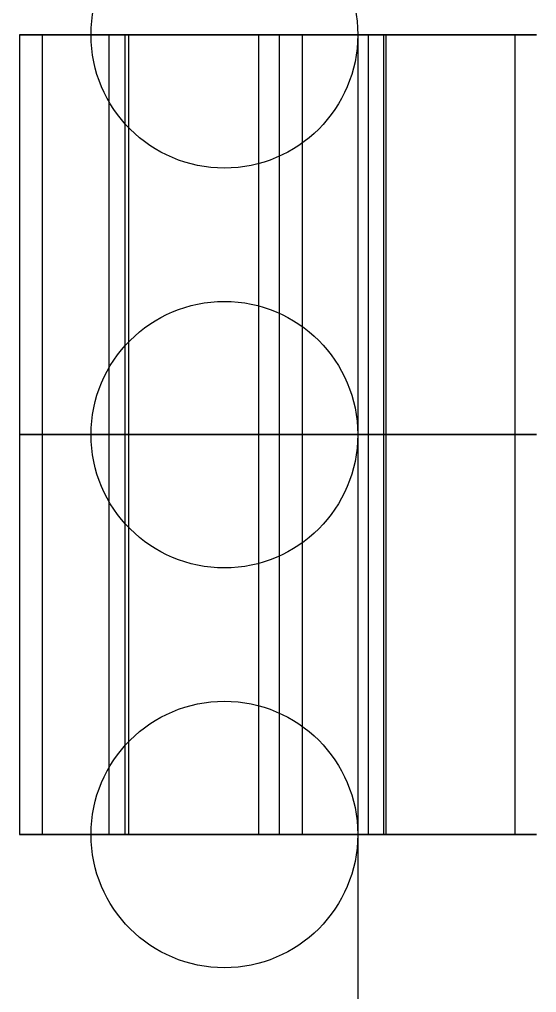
# Model space of a CAD drawing. Extents: x -60 to 60, y -153 to -30.
# Drawn here: x 10.46 to 14.34, y -91.19 to -83.88 of the extents above; entities that cross this region are included whole.
import ezdxf

# ---------------------------------------------------------------- set-up
doc = ezdxf.new("R2010")
doc.units = 0
doc.layers.add('Cut051006', color=7, linetype='CONTINUOUS')

msp = doc.modelspace()

# ---------------------------------------------------------------- linework, layer by layer
at = {"layer": 'Cut051006'}
for p, q in [((10.4637, -84, 113.265), (10.4637, -87, 113.265)), ((10.4637, -84, 113.265), (10.4637, -87, 113.265)), ((10.4637, -84, 1.38483), (10.4637, -87, 1.38483)), ((10.4637, -84, 1.38483), (10.4637, -87, 1.38483)), ((10.6346, -84, 113.367), (10.6346, -87, 113.367)), ((10.6346, -84, 113.367), (10.6346, -87, 113.367)), ((10.6346, -84, 1.28316), (10.6346, -87, 1.28316)), ((10.6346, -84, 1.28316), (10.6346, -87, 1.28316)), ((11.1334, -84, 113.27), (11.1334, -87, 113.27)), ((11.1334, -84, 113.27), (11.1334, -87, 113.27)), ((11.1334, -84, 1.38011), (11.1334, -87, 1.38011)), ((11.1334, -84, 1.38011), (11.1334, -87, 1.38011)), ((11.2537, -84, 113.111), (11.2537, -87, 113.111)), ((11.2537, -84, 113.111), (11.2537, -87, 113.111)), ((11.2537, -84, 1.53838), (11.2537, -87, 1.53838)), ((11.2537, -84, 1.53838), (11.2537, -87, 1.53838)), ((11.2806, -84, 112.795), (11.2806, -87, 112.795)), ((11.2806, -84, 112.795), (11.2806, -87, 112.795)), ((11.2806, -84, 1.85447), (11.2806, -87, 1.85447)), ((11.2806, -84, 1.85447), (11.2806, -87, 1.85447)), ((12.2565, -84, 112.588), (12.2565, -87, 112.588)), ((12.2565, -84, 112.588), (12.2565, -87, 112.588)), ((12.2565, -84, 2.06191), (12.2565, -87, 2.06191)), ((12.2565, -84, 2.06191), (12.2565, -87, 2.06191)), ((12.4097, -84, 112.866), (12.4097, -87, 112.866)), ((12.4097, -84, 112.866), (12.4097, -87, 112.866)), ((12.4097, -84, 1.78409), (12.4097, -87, 1.78409)), ((12.4097, -84, 1.78409), (12.4097, -87, 1.78409)), ((12.5839, -84, 112.961), (12.5839, -87, 112.961)), ((12.5839, -84, 112.961), (12.5839, -87, 112.961)), ((12.5839, -84, 1.68844), (12.5839, -87, 1.68844)), ((12.5839, -84, 1.68844), (12.5839, -87, 1.68844)), ((13, -84, 57.3248), (13, -87, 57.3248)), ((13, -84, 57.3248), (13, -87, 57.3248)), ((13.079, -84, 112.847), (13.079, -87, 112.847)), ((13.079, -84, 112.847), (13.079, -87, 112.847)), ((13.079, -84, 1.80274), (13.079, -87, 1.80274)), ((13.079, -84, 1.80274), (13.079, -87, 1.80274)), ((13.1937, -84, 112.685), (13.1937, -87, 112.685)), ((13.1937, -84, 112.685), (13.1937, -87, 112.685)), ((13.1937, -84, 1.96511), (13.1937, -87, 1.96511)), ((13.1937, -84, 1.96511), (13.1937, -87, 1.96511)), ((13.2096, -84, 112.368), (13.2096, -87, 112.368)), ((13.2096, -84, 112.368), (13.2096, -87, 112.368)), ((13.2096, -84, 2.28194), (13.2096, -87, 2.28194)), ((13.2096, -84, 2.28194), (13.2096, -87, 2.28194)), ((14.1777, -84, 112.126), (14.1777, -87, 112.126)), ((14.1777, -84, 112.126), (14.1777, -87, 112.126)), ((14.1777, -84, 2.52332), (14.1777, -87, 2.52332)), ((14.1777, -84, 2.52332), (14.1777, -87, 2.52332)), ((10.4637, -87, 113.265), (10.4637, -90, 113.265)), ((10.4637, -87, 113.265), (10.4637, -90, 113.265)), ((10.4637, -87, 1.38483), (10.4637, -90, 1.38483)), ((10.4637, -87, 1.38483), (10.4637, -90, 1.38483)), ((10.6346, -87, 113.367), (10.6346, -90, 113.367)), ((10.6346, -87, 113.367), (10.6346, -90, 113.367)), ((10.6346, -87, 1.28316), (10.6346, -90, 1.28316)), ((10.6346, -87, 1.28316), (10.6346, -90, 1.28316)), ((11.1334, -87, 113.27), (11.1334, -90, 113.27)), ((11.1334, -87, 113.27), (11.1334, -90, 113.27)), ((11.1334, -87, 1.38011), (11.1334, -90, 1.38011)), ((11.1334, -87, 1.38011), (11.1334, -90, 1.38011)), ((11.2537, -87, 113.111), (11.2537, -90, 113.111)), ((11.2537, -87, 113.111), (11.2537, -90, 113.111)), ((11.2537, -87, 1.53838), (11.2537, -90, 1.53838)), ((11.2537, -87, 1.53838), (11.2537, -90, 1.53838)), ((11.2806, -87, 112.795), (11.2806, -90, 112.795)), ((11.2806, -87, 112.795), (11.2806, -90, 112.795)), ((11.2806, -87, 1.85447), (11.2806, -90, 1.85447)), ((11.2806, -87, 1.85447), (11.2806, -90, 1.85447)), ((12.2565, -87, 112.588), (12.2565, -90, 112.588)), ((12.2565, -87, 112.588), (12.2565, -90, 112.588)), ((12.2565, -87, 2.06191), (12.2565, -90, 2.06191)), ((12.2565, -87, 2.06191), (12.2565, -90, 2.06191)), ((12.4097, -87, 112.866), (12.4097, -90, 112.866)), ((12.4097, -87, 112.866), (12.4097, -90, 112.866)), ((12.4097, -87, 1.78409), (12.4097, -90, 1.78409)), ((12.4097, -87, 1.78409), (12.4097, -90, 1.78409)), ((12.5839, -87, 112.961), (12.5839, -90, 112.961)), ((12.5839, -87, 112.961), (12.5839, -90, 112.961)), ((12.5839, -87, 1.68844), (12.5839, -90, 1.68844)), ((12.5839, -87, 1.68844), (12.5839, -90, 1.68844)), ((13, -87, 57.3248), (13, -90, 57.3248)), ((13, -87, 57.3248), (13, -90, 57.3248)), ((13.079, -87, 112.847), (13.079, -90, 112.847)), ((13.079, -87, 112.847), (13.079, -90, 112.847)), ((13.079, -87, 1.80274), (13.079, -90, 1.80274)), ((13.079, -87, 1.80274), (13.079, -90, 1.80274)), ((13.1937, -87, 112.685), (13.1937, -90, 112.685)), ((13.1937, -87, 112.685), (13.1937, -90, 112.685)), ((13.1937, -87, 1.96511), (13.1937, -90, 1.96511)), ((13.1937, -87, 1.96511), (13.1937, -90, 1.96511)), ((13.2096, -87, 112.368), (13.2096, -90, 112.368)), ((13.2096, -87, 112.368), (13.2096, -90, 112.368)), ((13.2096, -87, 2.28194), (13.2096, -90, 2.28194)), ((13.2096, -87, 2.28194), (13.2096, -90, 2.28194)), ((14.1777, -87, 112.126), (14.1777, -90, 112.126)), ((14.1777, -87, 112.126), (14.1777, -90, 112.126)), ((14.1777, -87, 2.52332), (14.1777, -90, 2.52332)), ((14.1777, -87, 2.52332), (14.1777, -90, 2.52332)), ((13, -90, 57.3248), (13, -93, 57.3248)), ((13, -90, 57.3248), (13, -93, 57.3248))]:
    msp.add_line(p, q, dxfattribs=at)
for centre, radius in [((0, -90), 60), ((0, -90), 60), ((0, -93), 60), ((0, -93), 60), ((12, -84), 1), ((12, -84), 1), ((12, -87), 1), ((12, -87), 1), ((12, -87), 1), ((12, -87), 1), ((12, -90), 1), ((12, -90), 1), ((12, -90), 1), ((12, -90), 1)]:
    msp.add_circle(centre, radius, dxfattribs=at)
for points, degree, knots in [([(10.6346, -84, 113.367), (10.5825, -84, 113.377), (10.5299, -84, 113.348), (10.4794, -84, 113.316), (10.4637, -84, 113.265)], 2, [0, 0, 0, 0.724386, 0.724386, 1.44877, 1.44877, 1.44877]), ([(10.4637, -84, 1.38483), (10.4794, -84, 1.33403), (10.5299, -84, 1.30163), (10.5825, -84, 1.2727), (10.6346, -84, 1.28316)], 2, [0, 0, 0, 0.724386, 0.724386, 1.44877, 1.44877, 1.44877]), ([(10.6346, -84, 113.367), (10.5825, -84, 113.377), (10.5299, -84, 113.348), (10.4794, -84, 113.316), (10.4637, -84, 113.265)], 2, [0, 0, 0, 0.724386, 0.724386, 1.44877, 1.44877, 1.44877]), ([(10.4637, -84, 1.38483), (10.4794, -84, 1.33403), (10.5299, -84, 1.30163), (10.5825, -84, 1.2727), (10.6346, -84, 1.28316)], 2, [0, 0, 0, 0.724386, 0.724386, 1.44877, 1.44877, 1.44877]), ([(11.2537, -84, 113.111), (11.2582, -84, 113.164), (11.2235, -84, 113.213), (11.1856, -84, 113.26), (11.1334, -84, 113.27)], 2, [0, 0, 0, 0.724386, 0.724386, 1.44877, 1.44877, 1.44877]), ([(11.1334, -84, 1.38011), (11.1856, -84, 1.38994), (11.2235, -84, 1.43645), (11.2582, -84, 1.4854), (11.2537, -84, 1.53838)], 2, [0, 0, 0, 0.724386, 0.724386, 1.44877, 1.44877, 1.44877]), ([(11.2537, -84, 113.111), (11.2582, -84, 113.164), (11.2235, -84, 113.213), (11.1856, -84, 113.26), (11.1334, -84, 113.27)], 2, [0, 0, 0, 0.724386, 0.724386, 1.44877, 1.44877, 1.44877]), ([(11.1334, -84, 1.38011), (11.1856, -84, 1.38994), (11.2235, -84, 1.43645), (11.2582, -84, 1.4854), (11.2537, -84, 1.53838)], 2, [0, 0, 0, 0.724386, 0.724386, 1.44877, 1.44877, 1.44877]), ([(12.2565, -84, 112.588), (12.2057, -84, 112.522), (12.131, -84, 112.458), (12.0334, -84, 112.417), (11.9366, -84, 112.376), (11.8171, -84, 112.362), (11.7037, -84, 112.387), (11.5901, -84, 112.41), (11.4868, -84, 112.472), (11.4151, -84, 112.549), (11.3426, -84, 112.626), (11.3004, -84, 112.715), (11.2806, -84, 112.795)], 3, [0, 0, 0, 0, 0.558599, 0.558599, 0.558599, 1.1172, 1.1172, 1.1172, 1.6758, 1.6758, 1.6758, 2.2344, 2.2344, 2.2344, 2.2344]), ([(11.2806, -84, 1.85447), (11.3004, -84, 1.93481), (11.3426, -84, 2.0239), (11.4151, -84, 2.10087), (11.4868, -84, 2.17786), (11.5901, -84, 2.23959), (11.7037, -84, 2.26317), (11.8171, -84, 2.28784), (11.9366, -84, 2.27347), (12.0334, -84, 2.23228), (12.131, -84, 2.19148), (12.2057, -84, 2.12724), (12.2565, -84, 2.06191)], 3, [0, 0, 0, 0, 0.558599, 0.558599, 0.558599, 1.1172, 1.1172, 1.1172, 1.6758, 1.6758, 1.6758, 2.2344, 2.2344, 2.2344, 2.2344]), ([(12.2565, -84, 112.588), (12.2057, -84, 112.522), (12.131, -84, 112.458), (12.0334, -84, 112.417), (11.9366, -84, 112.376), (11.8171, -84, 112.362), (11.7037, -84, 112.387), (11.5901, -84, 112.41), (11.4868, -84, 112.472), (11.4151, -84, 112.549), (11.3426, -84, 112.626), (11.3004, -84, 112.715), (11.2806, -84, 112.795)], 3, [0, 0, 0, 0, 0.558599, 0.558599, 0.558599, 1.1172, 1.1172, 1.1172, 1.6758, 1.6758, 1.6758, 2.2344, 2.2344, 2.2344, 2.2344]), ([(11.2806, -84, 1.85447), (11.3004, -84, 1.93481), (11.3426, -84, 2.0239), (11.4151, -84, 2.10087), (11.4868, -84, 2.17786), (11.5901, -84, 2.23959), (11.7037, -84, 2.26317), (11.8171, -84, 2.28784), (11.9366, -84, 2.27347), (12.0334, -84, 2.23228), (12.131, -84, 2.19148), (12.2057, -84, 2.12724), (12.2565, -84, 2.06191)], 3, [0, 0, 0, 0, 0.558599, 0.558599, 0.558599, 1.1172, 1.1172, 1.1172, 1.6758, 1.6758, 1.6758, 2.2344, 2.2344, 2.2344, 2.2344]), ([(12.5839, -84, 112.961), (12.5322, -84, 112.974), (12.4787, -84, 112.946), (12.4271, -84, 112.916), (12.4097, -84, 112.866)], 2, [0, 0, 0, 0.724386, 0.724386, 1.44877, 1.44877, 1.44877]), ([(12.4097, -84, 1.78409), (12.4271, -84, 1.73386), (12.4787, -84, 1.70325), (12.5322, -84, 1.67617), (12.5839, -84, 1.68844)], 2, [0, 0, 0, 0.724386, 0.724386, 1.44877, 1.44877, 1.44877]), ([(12.5839, -84, 112.961), (12.5322, -84, 112.974), (12.4787, -84, 112.946), (12.4271, -84, 112.916), (12.4097, -84, 112.866)], 2, [0, 0, 0, 0.724386, 0.724386, 1.44877, 1.44877, 1.44877]), ([(12.4097, -84, 1.78409), (12.4271, -84, 1.73386), (12.4787, -84, 1.70325), (12.5322, -84, 1.67617), (12.5839, -84, 1.68844)], 2, [0, 0, 0, 0.724386, 0.724386, 1.44877, 1.44877, 1.44877]), ([(13.1937, -84, 112.685), (13.2001, -84, 112.737), (13.1671, -84, 112.787), (13.1309, -84, 112.835), (13.079, -84, 112.847)], 2, [0, 0, 0, 0.724386, 0.724386, 1.44877, 1.44877, 1.44877]), ([(13.079, -84, 1.80274), (13.1309, -84, 1.81439), (13.1671, -84, 1.86219), (13.2001, -84, 1.91233), (13.1937, -84, 1.96511)], 2, [0, 0, 0, 0.724386, 0.724386, 1.44877, 1.44877, 1.44877]), ([(13.1937, -84, 112.685), (13.2001, -84, 112.737), (13.1671, -84, 112.787), (13.1309, -84, 112.835), (13.079, -84, 112.847)], 2, [0, 0, 0, 0.724386, 0.724386, 1.44877, 1.44877, 1.44877]), ([(13.079, -84, 1.80274), (13.1309, -84, 1.81439), (13.1671, -84, 1.86219), (13.2001, -84, 1.91233), (13.1937, -84, 1.96511)], 2, [0, 0, 0, 0.724386, 0.724386, 1.44877, 1.44877, 1.44877]), ([(14.1777, -84, 112.126), (14.1247, -84, 112.063), (14.0477, -84, 112.001), (13.9487, -84, 111.964), (13.8506, -84, 111.926), (13.7307, -84, 111.916), (13.6182, -84, 111.945), (13.5055, -84, 111.972), (13.4044, -84, 112.037), (13.3355, -84, 112.117), (13.2656, -84, 112.196), (13.2266, -84, 112.287), (13.2096, -84, 112.368)], 3, [0, 0, 0, 0, 0.558599, 0.558599, 0.558599, 1.1172, 1.1172, 1.1172, 1.6758, 1.6758, 1.6758, 2.2344, 2.2344, 2.2344, 2.2344]), ([(13.2096, -84, 2.28194), (13.2266, -84, 2.36293), (13.2656, -84, 2.45343), (13.3355, -84, 2.5329), (13.4044, -84, 2.61233), (13.5055, -84, 2.67763), (13.6182, -84, 2.70517), (13.7307, -84, 2.73378), (13.8506, -84, 2.72359), (13.9487, -84, 2.6858), (14.0477, -84, 2.64843), (14.1247, -84, 2.58684), (14.1777, -84, 2.52332)], 3, [0, 0, 0, 0, 0.558599, 0.558599, 0.558599, 1.1172, 1.1172, 1.1172, 1.6758, 1.6758, 1.6758, 2.2344, 2.2344, 2.2344, 2.2344]), ([(14.1777, -84, 112.126), (14.1247, -84, 112.063), (14.0477, -84, 112.001), (13.9487, -84, 111.964), (13.8506, -84, 111.926), (13.7307, -84, 111.916), (13.6182, -84, 111.945), (13.5055, -84, 111.972), (13.4044, -84, 112.037), (13.3355, -84, 112.117), (13.2656, -84, 112.196), (13.2266, -84, 112.287), (13.2096, -84, 112.368)], 3, [0, 0, 0, 0, 0.558599, 0.558599, 0.558599, 1.1172, 1.1172, 1.1172, 1.6758, 1.6758, 1.6758, 2.2344, 2.2344, 2.2344, 2.2344]), ([(13.2096, -84, 2.28194), (13.2266, -84, 2.36293), (13.2656, -84, 2.45343), (13.3355, -84, 2.5329), (13.4044, -84, 2.61233), (13.5055, -84, 2.67763), (13.6182, -84, 2.70517), (13.7307, -84, 2.73378), (13.8506, -84, 2.72359), (13.9487, -84, 2.6858), (14.0477, -84, 2.64843), (14.1247, -84, 2.58684), (14.1777, -84, 2.52332)], 3, [0, 0, 0, 0, 0.558599, 0.558599, 0.558599, 1.1172, 1.1172, 1.1172, 1.6758, 1.6758, 1.6758, 2.2344, 2.2344, 2.2344, 2.2344]), ([(10.6346, -87, 113.367), (10.5825, -87, 113.377), (10.5299, -87, 113.348), (10.4794, -87, 113.316), (10.4637, -87, 113.265)], 2, [0, 0, 0, 0.724386, 0.724386, 1.44877, 1.44877, 1.44877]), ([(10.4637, -87, 1.38483), (10.4794, -87, 1.33403), (10.5299, -87, 1.30163), (10.5825, -87, 1.2727), (10.6346, -87, 1.28316)], 2, [0, 0, 0, 0.724386, 0.724386, 1.44877, 1.44877, 1.44877]), ([(10.6346, -87, 113.367), (10.5825, -87, 113.377), (10.5299, -87, 113.348), (10.4794, -87, 113.316), (10.4637, -87, 113.265)], 2, [0, 0, 0, 0.724386, 0.724386, 1.44877, 1.44877, 1.44877]), ([(10.4637, -87, 1.38483), (10.4794, -87, 1.33403), (10.5299, -87, 1.30163), (10.5825, -87, 1.2727), (10.6346, -87, 1.28316)], 2, [0, 0, 0, 0.724386, 0.724386, 1.44877, 1.44877, 1.44877]), ([(10.6346, -87, 113.367), (10.5825, -87, 113.377), (10.5299, -87, 113.348), (10.4794, -87, 113.316), (10.4637, -87, 113.265)], 2, [0, 0, 0, 0.724386, 0.724386, 1.44877, 1.44877, 1.44877]), ([(10.4637, -87, 1.38483), (10.4794, -87, 1.33403), (10.5299, -87, 1.30163), (10.5825, -87, 1.2727), (10.6346, -87, 1.28316)], 2, [0, 0, 0, 0.724386, 0.724386, 1.44877, 1.44877, 1.44877]), ([(10.6346, -87, 113.367), (10.5825, -87, 113.377), (10.5299, -87, 113.348), (10.4794, -87, 113.316), (10.4637, -87, 113.265)], 2, [0, 0, 0, 0.724386, 0.724386, 1.44877, 1.44877, 1.44877]), ([(10.4637, -87, 1.38483), (10.4794, -87, 1.33403), (10.5299, -87, 1.30163), (10.5825, -87, 1.2727), (10.6346, -87, 1.28316)], 2, [0, 0, 0, 0.724386, 0.724386, 1.44877, 1.44877, 1.44877]), ([(11.2537, -87, 113.111), (11.2582, -87, 113.164), (11.2235, -87, 113.213), (11.1856, -87, 113.26), (11.1334, -87, 113.27)], 2, [0, 0, 0, 0.724386, 0.724386, 1.44877, 1.44877, 1.44877]), ([(11.1334, -87, 1.38011), (11.1856, -87, 1.38994), (11.2235, -87, 1.43645), (11.2582, -87, 1.4854), (11.2537, -87, 1.53838)], 2, [0, 0, 0, 0.724386, 0.724386, 1.44877, 1.44877, 1.44877]), ([(11.2537, -87, 113.111), (11.2582, -87, 113.164), (11.2235, -87, 113.213), (11.1856, -87, 113.26), (11.1334, -87, 113.27)], 2, [0, 0, 0, 0.724386, 0.724386, 1.44877, 1.44877, 1.44877]), ([(11.1334, -87, 1.38011), (11.1856, -87, 1.38994), (11.2235, -87, 1.43645), (11.2582, -87, 1.4854), (11.2537, -87, 1.53838)], 2, [0, 0, 0, 0.724386, 0.724386, 1.44877, 1.44877, 1.44877]), ([(11.2537, -87, 113.111), (11.2582, -87, 113.164), (11.2235, -87, 113.213), (11.1856, -87, 113.26), (11.1334, -87, 113.27)], 2, [0, 0, 0, 0.724386, 0.724386, 1.44877, 1.44877, 1.44877]), ([(11.1334, -87, 1.38011), (11.1856, -87, 1.38994), (11.2235, -87, 1.43645), (11.2582, -87, 1.4854), (11.2537, -87, 1.53838)], 2, [0, 0, 0, 0.724386, 0.724386, 1.44877, 1.44877, 1.44877]), ([(11.2537, -87, 113.111), (11.2582, -87, 113.164), (11.2235, -87, 113.213), (11.1856, -87, 113.26), (11.1334, -87, 113.27)], 2, [0, 0, 0, 0.724386, 0.724386, 1.44877, 1.44877, 1.44877]), ([(11.1334, -87, 1.38011), (11.1856, -87, 1.38994), (11.2235, -87, 1.43645), (11.2582, -87, 1.4854), (11.2537, -87, 1.53838)], 2, [0, 0, 0, 0.724386, 0.724386, 1.44877, 1.44877, 1.44877]), ([(12.2565, -87, 112.588), (12.2057, -87, 112.522), (12.131, -87, 112.458), (12.0334, -87, 112.417), (11.9366, -87, 112.376), (11.8171, -87, 112.362), (11.7037, -87, 112.387), (11.5901, -87, 112.41), (11.4868, -87, 112.472), (11.4151, -87, 112.549), (11.3426, -87, 112.626), (11.3004, -87, 112.715), (11.2806, -87, 112.795)], 3, [0, 0, 0, 0, 0.558599, 0.558599, 0.558599, 1.1172, 1.1172, 1.1172, 1.6758, 1.6758, 1.6758, 2.2344, 2.2344, 2.2344, 2.2344]), ([(11.2806, -87, 1.85447), (11.3004, -87, 1.93481), (11.3426, -87, 2.0239), (11.4151, -87, 2.10087), (11.4868, -87, 2.17786), (11.5901, -87, 2.23959), (11.7037, -87, 2.26317), (11.8171, -87, 2.28784), (11.9366, -87, 2.27347), (12.0334, -87, 2.23228), (12.131, -87, 2.19148), (12.2057, -87, 2.12724), (12.2565, -87, 2.06191)], 3, [0, 0, 0, 0, 0.558599, 0.558599, 0.558599, 1.1172, 1.1172, 1.1172, 1.6758, 1.6758, 1.6758, 2.2344, 2.2344, 2.2344, 2.2344]), ([(12.2565, -87, 112.588), (12.2057, -87, 112.522), (12.131, -87, 112.458), (12.0334, -87, 112.417), (11.9366, -87, 112.376), (11.8171, -87, 112.362), (11.7037, -87, 112.387), (11.5901, -87, 112.41), (11.4868, -87, 112.472), (11.4151, -87, 112.549), (11.3426, -87, 112.626), (11.3004, -87, 112.715), (11.2806, -87, 112.795)], 3, [0, 0, 0, 0, 0.558599, 0.558599, 0.558599, 1.1172, 1.1172, 1.1172, 1.6758, 1.6758, 1.6758, 2.2344, 2.2344, 2.2344, 2.2344]), ([(11.2806, -87, 1.85447), (11.3004, -87, 1.93481), (11.3426, -87, 2.0239), (11.4151, -87, 2.10087), (11.4868, -87, 2.17786), (11.5901, -87, 2.23959), (11.7037, -87, 2.26317), (11.8171, -87, 2.28784), (11.9366, -87, 2.27347), (12.0334, -87, 2.23228), (12.131, -87, 2.19148), (12.2057, -87, 2.12724), (12.2565, -87, 2.06191)], 3, [0, 0, 0, 0, 0.558599, 0.558599, 0.558599, 1.1172, 1.1172, 1.1172, 1.6758, 1.6758, 1.6758, 2.2344, 2.2344, 2.2344, 2.2344]), ([(12.2565, -87, 112.588), (12.2057, -87, 112.522), (12.131, -87, 112.458), (12.0334, -87, 112.417), (11.9366, -87, 112.376), (11.8171, -87, 112.362), (11.7037, -87, 112.387), (11.5901, -87, 112.41), (11.4868, -87, 112.472), (11.4151, -87, 112.549), (11.3426, -87, 112.626), (11.3004, -87, 112.715), (11.2806, -87, 112.795)], 3, [0, 0, 0, 0, 0.558599, 0.558599, 0.558599, 1.1172, 1.1172, 1.1172, 1.6758, 1.6758, 1.6758, 2.2344, 2.2344, 2.2344, 2.2344]), ([(11.2806, -87, 1.85447), (11.3004, -87, 1.93481), (11.3426, -87, 2.0239), (11.4151, -87, 2.10087), (11.4868, -87, 2.17786), (11.5901, -87, 2.23959), (11.7037, -87, 2.26317), (11.8171, -87, 2.28784), (11.9366, -87, 2.27347), (12.0334, -87, 2.23228), (12.131, -87, 2.19148), (12.2057, -87, 2.12724), (12.2565, -87, 2.06191)], 3, [0, 0, 0, 0, 0.558599, 0.558599, 0.558599, 1.1172, 1.1172, 1.1172, 1.6758, 1.6758, 1.6758, 2.2344, 2.2344, 2.2344, 2.2344]), ([(12.2565, -87, 112.588), (12.2057, -87, 112.522), (12.131, -87, 112.458), (12.0334, -87, 112.417), (11.9366, -87, 112.376), (11.8171, -87, 112.362), (11.7037, -87, 112.387), (11.5901, -87, 112.41), (11.4868, -87, 112.472), (11.4151, -87, 112.549), (11.3426, -87, 112.626), (11.3004, -87, 112.715), (11.2806, -87, 112.795)], 3, [0, 0, 0, 0, 0.558599, 0.558599, 0.558599, 1.1172, 1.1172, 1.1172, 1.6758, 1.6758, 1.6758, 2.2344, 2.2344, 2.2344, 2.2344]), ([(11.2806, -87, 1.85447), (11.3004, -87, 1.93481), (11.3426, -87, 2.0239), (11.4151, -87, 2.10087), (11.4868, -87, 2.17786), (11.5901, -87, 2.23959), (11.7037, -87, 2.26317), (11.8171, -87, 2.28784), (11.9366, -87, 2.27347), (12.0334, -87, 2.23228), (12.131, -87, 2.19148), (12.2057, -87, 2.12724), (12.2565, -87, 2.06191)], 3, [0, 0, 0, 0, 0.558599, 0.558599, 0.558599, 1.1172, 1.1172, 1.1172, 1.6758, 1.6758, 1.6758, 2.2344, 2.2344, 2.2344, 2.2344]), ([(12.5839, -87, 112.961), (12.5322, -87, 112.974), (12.4787, -87, 112.946), (12.4271, -87, 112.916), (12.4097, -87, 112.866)], 2, [0, 0, 0, 0.724386, 0.724386, 1.44877, 1.44877, 1.44877]), ([(12.4097, -87, 1.78409), (12.4271, -87, 1.73386), (12.4787, -87, 1.70325), (12.5322, -87, 1.67617), (12.5839, -87, 1.68844)], 2, [0, 0, 0, 0.724386, 0.724386, 1.44877, 1.44877, 1.44877]), ([(12.5839, -87, 112.961), (12.5322, -87, 112.974), (12.4787, -87, 112.946), (12.4271, -87, 112.916), (12.4097, -87, 112.866)], 2, [0, 0, 0, 0.724386, 0.724386, 1.44877, 1.44877, 1.44877]), ([(12.4097, -87, 1.78409), (12.4271, -87, 1.73386), (12.4787, -87, 1.70325), (12.5322, -87, 1.67617), (12.5839, -87, 1.68844)], 2, [0, 0, 0, 0.724386, 0.724386, 1.44877, 1.44877, 1.44877]), ([(12.5839, -87, 112.961), (12.5322, -87, 112.974), (12.4787, -87, 112.946), (12.4271, -87, 112.916), (12.4097, -87, 112.866)], 2, [0, 0, 0, 0.724386, 0.724386, 1.44877, 1.44877, 1.44877]), ([(12.4097, -87, 1.78409), (12.4271, -87, 1.73386), (12.4787, -87, 1.70325), (12.5322, -87, 1.67617), (12.5839, -87, 1.68844)], 2, [0, 0, 0, 0.724386, 0.724386, 1.44877, 1.44877, 1.44877]), ([(12.5839, -87, 112.961), (12.5322, -87, 112.974), (12.4787, -87, 112.946), (12.4271, -87, 112.916), (12.4097, -87, 112.866)], 2, [0, 0, 0, 0.724386, 0.724386, 1.44877, 1.44877, 1.44877]), ([(12.4097, -87, 1.78409), (12.4271, -87, 1.73386), (12.4787, -87, 1.70325), (12.5322, -87, 1.67617), (12.5839, -87, 1.68844)], 2, [0, 0, 0, 0.724386, 0.724386, 1.44877, 1.44877, 1.44877]), ([(13.1937, -87, 112.685), (13.2001, -87, 112.737), (13.1671, -87, 112.787), (13.1309, -87, 112.835), (13.079, -87, 112.847)], 2, [0, 0, 0, 0.724386, 0.724386, 1.44877, 1.44877, 1.44877]), ([(13.079, -87, 1.80274), (13.1309, -87, 1.81439), (13.1671, -87, 1.86219), (13.2001, -87, 1.91233), (13.1937, -87, 1.96511)], 2, [0, 0, 0, 0.724386, 0.724386, 1.44877, 1.44877, 1.44877]), ([(13.1937, -87, 112.685), (13.2001, -87, 112.737), (13.1671, -87, 112.787), (13.1309, -87, 112.835), (13.079, -87, 112.847)], 2, [0, 0, 0, 0.724386, 0.724386, 1.44877, 1.44877, 1.44877]), ([(13.079, -87, 1.80274), (13.1309, -87, 1.81439), (13.1671, -87, 1.86219), (13.2001, -87, 1.91233), (13.1937, -87, 1.96511)], 2, [0, 0, 0, 0.724386, 0.724386, 1.44877, 1.44877, 1.44877]), ([(13.1937, -87, 112.685), (13.2001, -87, 112.737), (13.1671, -87, 112.787), (13.1309, -87, 112.835), (13.079, -87, 112.847)], 2, [0, 0, 0, 0.724386, 0.724386, 1.44877, 1.44877, 1.44877]), ([(13.079, -87, 1.80274), (13.1309, -87, 1.81439), (13.1671, -87, 1.86219), (13.2001, -87, 1.91233), (13.1937, -87, 1.96511)], 2, [0, 0, 0, 0.724386, 0.724386, 1.44877, 1.44877, 1.44877]), ([(13.1937, -87, 112.685), (13.2001, -87, 112.737), (13.1671, -87, 112.787), (13.1309, -87, 112.835), (13.079, -87, 112.847)], 2, [0, 0, 0, 0.724386, 0.724386, 1.44877, 1.44877, 1.44877]), ([(13.079, -87, 1.80274), (13.1309, -87, 1.81439), (13.1671, -87, 1.86219), (13.2001, -87, 1.91233), (13.1937, -87, 1.96511)], 2, [0, 0, 0, 0.724386, 0.724386, 1.44877, 1.44877, 1.44877]), ([(14.1777, -87, 112.126), (14.1247, -87, 112.063), (14.0477, -87, 112.001), (13.9487, -87, 111.964), (13.8506, -87, 111.926), (13.7307, -87, 111.916), (13.6182, -87, 111.945), (13.5055, -87, 111.972), (13.4044, -87, 112.037), (13.3355, -87, 112.117), (13.2656, -87, 112.196), (13.2266, -87, 112.287), (13.2096, -87, 112.368)], 3, [0, 0, 0, 0, 0.558599, 0.558599, 0.558599, 1.1172, 1.1172, 1.1172, 1.6758, 1.6758, 1.6758, 2.2344, 2.2344, 2.2344, 2.2344]), ([(13.2096, -87, 2.28194), (13.2266, -87, 2.36293), (13.2656, -87, 2.45343), (13.3355, -87, 2.5329), (13.4044, -87, 2.61233), (13.5055, -87, 2.67763), (13.6182, -87, 2.70517), (13.7307, -87, 2.73378), (13.8506, -87, 2.72359), (13.9487, -87, 2.6858), (14.0477, -87, 2.64843), (14.1247, -87, 2.58684), (14.1777, -87, 2.52332)], 3, [0, 0, 0, 0, 0.558599, 0.558599, 0.558599, 1.1172, 1.1172, 1.1172, 1.6758, 1.6758, 1.6758, 2.2344, 2.2344, 2.2344, 2.2344]), ([(14.1777, -87, 112.126), (14.1247, -87, 112.063), (14.0477, -87, 112.001), (13.9487, -87, 111.964), (13.8506, -87, 111.926), (13.7307, -87, 111.916), (13.6182, -87, 111.945), (13.5055, -87, 111.972), (13.4044, -87, 112.037), (13.3355, -87, 112.117), (13.2656, -87, 112.196), (13.2266, -87, 112.287), (13.2096, -87, 112.368)], 3, [0, 0, 0, 0, 0.558599, 0.558599, 0.558599, 1.1172, 1.1172, 1.1172, 1.6758, 1.6758, 1.6758, 2.2344, 2.2344, 2.2344, 2.2344]), ([(13.2096, -87, 2.28194), (13.2266, -87, 2.36293), (13.2656, -87, 2.45343), (13.3355, -87, 2.5329), (13.4044, -87, 2.61233), (13.5055, -87, 2.67763), (13.6182, -87, 2.70517), (13.7307, -87, 2.73378), (13.8506, -87, 2.72359), (13.9487, -87, 2.6858), (14.0477, -87, 2.64843), (14.1247, -87, 2.58684), (14.1777, -87, 2.52332)], 3, [0, 0, 0, 0, 0.558599, 0.558599, 0.558599, 1.1172, 1.1172, 1.1172, 1.6758, 1.6758, 1.6758, 2.2344, 2.2344, 2.2344, 2.2344]), ([(14.1777, -87, 112.126), (14.1247, -87, 112.063), (14.0477, -87, 112.001), (13.9487, -87, 111.964), (13.8506, -87, 111.926), (13.7307, -87, 111.916), (13.6182, -87, 111.945), (13.5055, -87, 111.972), (13.4044, -87, 112.037), (13.3355, -87, 112.117), (13.2656, -87, 112.196), (13.2266, -87, 112.287), (13.2096, -87, 112.368)], 3, [0, 0, 0, 0, 0.558599, 0.558599, 0.558599, 1.1172, 1.1172, 1.1172, 1.6758, 1.6758, 1.6758, 2.2344, 2.2344, 2.2344, 2.2344]), ([(13.2096, -87, 2.28194), (13.2266, -87, 2.36293), (13.2656, -87, 2.45343), (13.3355, -87, 2.5329), (13.4044, -87, 2.61233), (13.5055, -87, 2.67763), (13.6182, -87, 2.70517), (13.7307, -87, 2.73378), (13.8506, -87, 2.72359), (13.9487, -87, 2.6858), (14.0477, -87, 2.64843), (14.1247, -87, 2.58684), (14.1777, -87, 2.52332)], 3, [0, 0, 0, 0, 0.558599, 0.558599, 0.558599, 1.1172, 1.1172, 1.1172, 1.6758, 1.6758, 1.6758, 2.2344, 2.2344, 2.2344, 2.2344]), ([(14.1777, -87, 112.126), (14.1247, -87, 112.063), (14.0477, -87, 112.001), (13.9487, -87, 111.964), (13.8506, -87, 111.926), (13.7307, -87, 111.916), (13.6182, -87, 111.945), (13.5055, -87, 111.972), (13.4044, -87, 112.037), (13.3355, -87, 112.117), (13.2656, -87, 112.196), (13.2266, -87, 112.287), (13.2096, -87, 112.368)], 3, [0, 0, 0, 0, 0.558599, 0.558599, 0.558599, 1.1172, 1.1172, 1.1172, 1.6758, 1.6758, 1.6758, 2.2344, 2.2344, 2.2344, 2.2344]), ([(13.2096, -87, 2.28194), (13.2266, -87, 2.36293), (13.2656, -87, 2.45343), (13.3355, -87, 2.5329), (13.4044, -87, 2.61233), (13.5055, -87, 2.67763), (13.6182, -87, 2.70517), (13.7307, -87, 2.73378), (13.8506, -87, 2.72359), (13.9487, -87, 2.6858), (14.0477, -87, 2.64843), (14.1247, -87, 2.58684), (14.1777, -87, 2.52332)], 3, [0, 0, 0, 0, 0.558599, 0.558599, 0.558599, 1.1172, 1.1172, 1.1172, 1.6758, 1.6758, 1.6758, 2.2344, 2.2344, 2.2344, 2.2344]), ([(10.6346, -90, 113.367), (10.5825, -90, 113.377), (10.5299, -90, 113.348), (10.4794, -90, 113.316), (10.4637, -90, 113.265)], 2, [0, 0, 0, 0.724386, 0.724386, 1.44877, 1.44877, 1.44877]), ([(10.4637, -90, 1.38483), (10.4794, -90, 1.33403), (10.5299, -90, 1.30163), (10.5825, -90, 1.2727), (10.6346, -90, 1.28316)], 2, [0, 0, 0, 0.724386, 0.724386, 1.44877, 1.44877, 1.44877]), ([(10.6346, -90, 113.367), (10.5825, -90, 113.377), (10.5299, -90, 113.348), (10.4794, -90, 113.316), (10.4637, -90, 113.265)], 2, [0, 0, 0, 0.724386, 0.724386, 1.44877, 1.44877, 1.44877]), ([(10.4637, -90, 1.38483), (10.4794, -90, 1.33403), (10.5299, -90, 1.30163), (10.5825, -90, 1.2727), (10.6346, -90, 1.28316)], 2, [0, 0, 0, 0.724386, 0.724386, 1.44877, 1.44877, 1.44877]), ([(11.2537, -90, 113.111), (11.2582, -90, 113.164), (11.2235, -90, 113.213), (11.1856, -90, 113.26), (11.1334, -90, 113.27)], 2, [0, 0, 0, 0.724386, 0.724386, 1.44877, 1.44877, 1.44877]), ([(11.1334, -90, 1.38011), (11.1856, -90, 1.38994), (11.2235, -90, 1.43645), (11.2582, -90, 1.4854), (11.2537, -90, 1.53838)], 2, [0, 0, 0, 0.724386, 0.724386, 1.44877, 1.44877, 1.44877]), ([(11.2537, -90, 113.111), (11.2582, -90, 113.164), (11.2235, -90, 113.213), (11.1856, -90, 113.26), (11.1334, -90, 113.27)], 2, [0, 0, 0, 0.724386, 0.724386, 1.44877, 1.44877, 1.44877]), ([(11.1334, -90, 1.38011), (11.1856, -90, 1.38994), (11.2235, -90, 1.43645), (11.2582, -90, 1.4854), (11.2537, -90, 1.53838)], 2, [0, 0, 0, 0.724386, 0.724386, 1.44877, 1.44877, 1.44877]), ([(12.2565, -90, 112.588), (12.2057, -90, 112.522), (12.131, -90, 112.458), (12.0334, -90, 112.417), (11.9366, -90, 112.376), (11.8171, -90, 112.362), (11.7037, -90, 112.387), (11.5901, -90, 112.41), (11.4868, -90, 112.472), (11.4151, -90, 112.549), (11.3426, -90, 112.626), (11.3004, -90, 112.715), (11.2806, -90, 112.795)], 3, [0, 0, 0, 0, 0.558599, 0.558599, 0.558599, 1.1172, 1.1172, 1.1172, 1.6758, 1.6758, 1.6758, 2.2344, 2.2344, 2.2344, 2.2344]), ([(11.2806, -90, 1.85447), (11.3004, -90, 1.93481), (11.3426, -90, 2.0239), (11.4151, -90, 2.10087), (11.4868, -90, 2.17786), (11.5901, -90, 2.23959), (11.7037, -90, 2.26317), (11.8171, -90, 2.28784), (11.9366, -90, 2.27347), (12.0334, -90, 2.23228), (12.131, -90, 2.19148), (12.2057, -90, 2.12724), (12.2565, -90, 2.06191)], 3, [0, 0, 0, 0, 0.558599, 0.558599, 0.558599, 1.1172, 1.1172, 1.1172, 1.6758, 1.6758, 1.6758, 2.2344, 2.2344, 2.2344, 2.2344]), ([(12.2565, -90, 112.588), (12.2057, -90, 112.522), (12.131, -90, 112.458), (12.0334, -90, 112.417), (11.9366, -90, 112.376), (11.8171, -90, 112.362), (11.7037, -90, 112.387), (11.5901, -90, 112.41), (11.4868, -90, 112.472), (11.4151, -90, 112.549), (11.3426, -90, 112.626), (11.3004, -90, 112.715), (11.2806, -90, 112.795)], 3, [0, 0, 0, 0, 0.558599, 0.558599, 0.558599, 1.1172, 1.1172, 1.1172, 1.6758, 1.6758, 1.6758, 2.2344, 2.2344, 2.2344, 2.2344]), ([(11.2806, -90, 1.85447), (11.3004, -90, 1.93481), (11.3426, -90, 2.0239), (11.4151, -90, 2.10087), (11.4868, -90, 2.17786), (11.5901, -90, 2.23959), (11.7037, -90, 2.26317), (11.8171, -90, 2.28784), (11.9366, -90, 2.27347), (12.0334, -90, 2.23228), (12.131, -90, 2.19148), (12.2057, -90, 2.12724), (12.2565, -90, 2.06191)], 3, [0, 0, 0, 0, 0.558599, 0.558599, 0.558599, 1.1172, 1.1172, 1.1172, 1.6758, 1.6758, 1.6758, 2.2344, 2.2344, 2.2344, 2.2344]), ([(12.5839, -90, 112.961), (12.5322, -90, 112.974), (12.4787, -90, 112.946), (12.4271, -90, 112.916), (12.4097, -90, 112.866)], 2, [0, 0, 0, 0.724386, 0.724386, 1.44877, 1.44877, 1.44877]), ([(12.4097, -90, 1.78409), (12.4271, -90, 1.73386), (12.4787, -90, 1.70325), (12.5322, -90, 1.67617), (12.5839, -90, 1.68844)], 2, [0, 0, 0, 0.724386, 0.724386, 1.44877, 1.44877, 1.44877]), ([(12.5839, -90, 112.961), (12.5322, -90, 112.974), (12.4787, -90, 112.946), (12.4271, -90, 112.916), (12.4097, -90, 112.866)], 2, [0, 0, 0, 0.724386, 0.724386, 1.44877, 1.44877, 1.44877]), ([(12.4097, -90, 1.78409), (12.4271, -90, 1.73386), (12.4787, -90, 1.70325), (12.5322, -90, 1.67617), (12.5839, -90, 1.68844)], 2, [0, 0, 0, 0.724386, 0.724386, 1.44877, 1.44877, 1.44877]), ([(13.1937, -90, 112.685), (13.2001, -90, 112.737), (13.1671, -90, 112.787), (13.1309, -90, 112.835), (13.079, -90, 112.847)], 2, [0, 0, 0, 0.724386, 0.724386, 1.44877, 1.44877, 1.44877]), ([(13.079, -90, 1.80274), (13.1309, -90, 1.81439), (13.1671, -90, 1.86219), (13.2001, -90, 1.91233), (13.1937, -90, 1.96511)], 2, [0, 0, 0, 0.724386, 0.724386, 1.44877, 1.44877, 1.44877]), ([(13.1937, -90, 112.685), (13.2001, -90, 112.737), (13.1671, -90, 112.787), (13.1309, -90, 112.835), (13.079, -90, 112.847)], 2, [0, 0, 0, 0.724386, 0.724386, 1.44877, 1.44877, 1.44877]), ([(13.079, -90, 1.80274), (13.1309, -90, 1.81439), (13.1671, -90, 1.86219), (13.2001, -90, 1.91233), (13.1937, -90, 1.96511)], 2, [0, 0, 0, 0.724386, 0.724386, 1.44877, 1.44877, 1.44877]), ([(14.1777, -90, 112.126), (14.1247, -90, 112.063), (14.0477, -90, 112.001), (13.9487, -90, 111.964), (13.8506, -90, 111.926), (13.7307, -90, 111.916), (13.6182, -90, 111.945), (13.5055, -90, 111.972), (13.4044, -90, 112.037), (13.3355, -90, 112.117), (13.2656, -90, 112.196), (13.2266, -90, 112.287), (13.2096, -90, 112.368)], 3, [0, 0, 0, 0, 0.558599, 0.558599, 0.558599, 1.1172, 1.1172, 1.1172, 1.6758, 1.6758, 1.6758, 2.2344, 2.2344, 2.2344, 2.2344]), ([(13.2096, -90, 2.28194), (13.2266, -90, 2.36293), (13.2656, -90, 2.45343), (13.3355, -90, 2.5329), (13.4044, -90, 2.61233), (13.5055, -90, 2.67763), (13.6182, -90, 2.70517), (13.7307, -90, 2.73378), (13.8506, -90, 2.72359), (13.9487, -90, 2.6858), (14.0477, -90, 2.64843), (14.1247, -90, 2.58684), (14.1777, -90, 2.52332)], 3, [0, 0, 0, 0, 0.558599, 0.558599, 0.558599, 1.1172, 1.1172, 1.1172, 1.6758, 1.6758, 1.6758, 2.2344, 2.2344, 2.2344, 2.2344]), ([(14.1777, -90, 112.126), (14.1247, -90, 112.063), (14.0477, -90, 112.001), (13.9487, -90, 111.964), (13.8506, -90, 111.926), (13.7307, -90, 111.916), (13.6182, -90, 111.945), (13.5055, -90, 111.972), (13.4044, -90, 112.037), (13.3355, -90, 112.117), (13.2656, -90, 112.196), (13.2266, -90, 112.287), (13.2096, -90, 112.368)], 3, [0, 0, 0, 0, 0.558599, 0.558599, 0.558599, 1.1172, 1.1172, 1.1172, 1.6758, 1.6758, 1.6758, 2.2344, 2.2344, 2.2344, 2.2344]), ([(13.2096, -90, 2.28194), (13.2266, -90, 2.36293), (13.2656, -90, 2.45343), (13.3355, -90, 2.5329), (13.4044, -90, 2.61233), (13.5055, -90, 2.67763), (13.6182, -90, 2.70517), (13.7307, -90, 2.73378), (13.8506, -90, 2.72359), (13.9487, -90, 2.6858), (14.0477, -90, 2.64843), (14.1247, -90, 2.58684), (14.1777, -90, 2.52332)], 3, [0, 0, 0, 0, 0.558599, 0.558599, 0.558599, 1.1172, 1.1172, 1.1172, 1.6758, 1.6758, 1.6758, 2.2344, 2.2344, 2.2344, 2.2344])]:
    msp.add_open_spline(points, degree=degree, knots=knots, dxfattribs=at)
for points, degree in [([(11.1334, -84, 113.27), (10.6346, -84, 113.367)], 1), ([(10.6346, -84, 1.28316), (11.1334, -84, 1.38011)], 1), ([(11.1334, -84, 113.27), (10.6346, -84, 113.367)], 1), ([(10.6346, -84, 1.28316), (11.1334, -84, 1.38011)], 1), ([(11.2806, -84, 112.795), (11.2419, -84, 112.951), (11.2537, -84, 113.111)], 2), ([(11.2537, -84, 1.53838), (11.2419, -84, 1.69857), (11.2806, -84, 1.85447)], 2), ([(11.2806, -84, 112.795), (11.2419, -84, 112.951), (11.2537, -84, 113.111)], 2), ([(11.2537, -84, 1.53838), (11.2419, -84, 1.69857), (11.2806, -84, 1.85447)], 2), ([(12.4097, -84, 112.866), (12.3552, -84, 112.714), (12.2565, -84, 112.588)], 2), ([(12.2565, -84, 2.06191), (12.3552, -84, 1.93521), (12.4097, -84, 1.78409)], 2), ([(12.4097, -84, 112.866), (12.3552, -84, 112.714), (12.2565, -84, 112.588)], 2), ([(12.2565, -84, 2.06191), (12.3552, -84, 1.93521), (12.4097, -84, 1.78409)], 2), ([(13.079, -84, 112.847), (12.5839, -84, 112.961)], 1), ([(12.5839, -84, 1.68844), (13.079, -84, 1.80274)], 1), ([(13.079, -84, 112.847), (12.5839, -84, 112.961)], 1), ([(12.5839, -84, 1.68844), (13.079, -84, 1.80274)], 1), ([(13.2096, -84, 112.368), (13.1764, -84, 112.525), (13.1937, -84, 112.685)], 2), ([(13.1937, -84, 1.96511), (13.1764, -84, 2.12479), (13.2096, -84, 2.28194)], 2), ([(13.2096, -84, 112.368), (13.1764, -84, 112.525), (13.1937, -84, 112.685)], 2), ([(13.1937, -84, 1.96511), (13.1764, -84, 2.12479), (13.2096, -84, 2.28194)], 2), ([(14.3404, -84, 112.399), (14.2808, -84, 112.25), (14.1777, -84, 112.126)], 2), ([(14.1777, -84, 2.52332), (14.2808, -84, 2.40014), (14.3404, -84, 2.25101)], 2), ([(14.3404, -84, 112.399), (14.2808, -84, 112.25), (14.1777, -84, 112.126)], 2), ([(14.1777, -84, 2.52332), (14.2808, -84, 2.40014), (14.3404, -84, 2.25101)], 2), ([(11.1334, -87, 113.27), (10.6346, -87, 113.367)], 1), ([(10.6346, -87, 1.28316), (11.1334, -87, 1.38011)], 1), ([(11.1334, -87, 113.27), (10.6346, -87, 113.367)], 1), ([(10.6346, -87, 1.28316), (11.1334, -87, 1.38011)], 1), ([(11.1334, -87, 113.27), (10.6346, -87, 113.367)], 1), ([(10.6346, -87, 1.28316), (11.1334, -87, 1.38011)], 1), ([(11.1334, -87, 113.27), (10.6346, -87, 113.367)], 1), ([(10.6346, -87, 1.28316), (11.1334, -87, 1.38011)], 1), ([(11.2806, -87, 112.795), (11.2419, -87, 112.951), (11.2537, -87, 113.111)], 2), ([(11.2537, -87, 1.53838), (11.2419, -87, 1.69857), (11.2806, -87, 1.85447)], 2), ([(11.2806, -87, 112.795), (11.2419, -87, 112.951), (11.2537, -87, 113.111)], 2), ([(11.2537, -87, 1.53838), (11.2419, -87, 1.69857), (11.2806, -87, 1.85447)], 2), ([(11.2806, -87, 112.795), (11.2419, -87, 112.951), (11.2537, -87, 113.111)], 2), ([(11.2537, -87, 1.53838), (11.2419, -87, 1.69857), (11.2806, -87, 1.85447)], 2), ([(11.2806, -87, 112.795), (11.2419, -87, 112.951), (11.2537, -87, 113.111)], 2), ([(11.2537, -87, 1.53838), (11.2419, -87, 1.69857), (11.2806, -87, 1.85447)], 2), ([(12.4097, -87, 112.866), (12.3552, -87, 112.714), (12.2565, -87, 112.588)], 2), ([(12.2565, -87, 2.06191), (12.3552, -87, 1.93521), (12.4097, -87, 1.78409)], 2), ([(12.4097, -87, 112.866), (12.3552, -87, 112.714), (12.2565, -87, 112.588)], 2), ([(12.2565, -87, 2.06191), (12.3552, -87, 1.93521), (12.4097, -87, 1.78409)], 2), ([(12.4097, -87, 112.866), (12.3552, -87, 112.714), (12.2565, -87, 112.588)], 2), ([(12.2565, -87, 2.06191), (12.3552, -87, 1.93521), (12.4097, -87, 1.78409)], 2), ([(12.4097, -87, 112.866), (12.3552, -87, 112.714), (12.2565, -87, 112.588)], 2), ([(12.2565, -87, 2.06191), (12.3552, -87, 1.93521), (12.4097, -87, 1.78409)], 2), ([(13.079, -87, 112.847), (12.5839, -87, 112.961)], 1), ([(12.5839, -87, 1.68844), (13.079, -87, 1.80274)], 1), ([(13.079, -87, 112.847), (12.5839, -87, 112.961)], 1), ([(12.5839, -87, 1.68844), (13.079, -87, 1.80274)], 1), ([(13.079, -87, 112.847), (12.5839, -87, 112.961)], 1), ([(12.5839, -87, 1.68844), (13.079, -87, 1.80274)], 1), ([(13.079, -87, 112.847), (12.5839, -87, 112.961)], 1), ([(12.5839, -87, 1.68844), (13.079, -87, 1.80274)], 1), ([(13.2096, -87, 112.368), (13.1764, -87, 112.525), (13.1937, -87, 112.685)], 2), ([(13.1937, -87, 1.96511), (13.1764, -87, 2.12479), (13.2096, -87, 2.28194)], 2), ([(13.2096, -87, 112.368), (13.1764, -87, 112.525), (13.1937, -87, 112.685)], 2), ([(13.1937, -87, 1.96511), (13.1764, -87, 2.12479), (13.2096, -87, 2.28194)], 2), ([(13.2096, -87, 112.368), (13.1764, -87, 112.525), (13.1937, -87, 112.685)], 2), ([(13.1937, -87, 1.96511), (13.1764, -87, 2.12479), (13.2096, -87, 2.28194)], 2), ([(13.2096, -87, 112.368), (13.1764, -87, 112.525), (13.1937, -87, 112.685)], 2), ([(13.1937, -87, 1.96511), (13.1764, -87, 2.12479), (13.2096, -87, 2.28194)], 2), ([(14.3404, -87, 112.399), (14.2808, -87, 112.25), (14.1777, -87, 112.126)], 2), ([(14.1777, -87, 2.52332), (14.2808, -87, 2.40014), (14.3404, -87, 2.25101)], 2), ([(14.3404, -87, 112.399), (14.2808, -87, 112.25), (14.1777, -87, 112.126)], 2), ([(14.1777, -87, 2.52332), (14.2808, -87, 2.40014), (14.3404, -87, 2.25101)], 2), ([(14.3404, -87, 112.399), (14.2808, -87, 112.25), (14.1777, -87, 112.126)], 2), ([(14.1777, -87, 2.52332), (14.2808, -87, 2.40014), (14.3404, -87, 2.25101)], 2), ([(14.3404, -87, 112.399), (14.2808, -87, 112.25), (14.1777, -87, 112.126)], 2), ([(14.1777, -87, 2.52332), (14.2808, -87, 2.40014), (14.3404, -87, 2.25101)], 2), ([(11.1334, -90, 113.27), (10.6346, -90, 113.367)], 1), ([(10.6346, -90, 1.28316), (11.1334, -90, 1.38011)], 1), ([(11.1334, -90, 113.27), (10.6346, -90, 113.367)], 1), ([(10.6346, -90, 1.28316), (11.1334, -90, 1.38011)], 1), ([(11.2806, -90, 112.795), (11.2419, -90, 112.951), (11.2537, -90, 113.111)], 2), ([(11.2537, -90, 1.53838), (11.2419, -90, 1.69857), (11.2806, -90, 1.85447)], 2), ([(11.2806, -90, 112.795), (11.2419, -90, 112.951), (11.2537, -90, 113.111)], 2), ([(11.2537, -90, 1.53838), (11.2419, -90, 1.69857), (11.2806, -90, 1.85447)], 2), ([(12.4097, -90, 112.866), (12.3552, -90, 112.714), (12.2565, -90, 112.588)], 2), ([(12.2565, -90, 2.06191), (12.3552, -90, 1.93521), (12.4097, -90, 1.78409)], 2), ([(12.4097, -90, 112.866), (12.3552, -90, 112.714), (12.2565, -90, 112.588)], 2), ([(12.2565, -90, 2.06191), (12.3552, -90, 1.93521), (12.4097, -90, 1.78409)], 2), ([(13.079, -90, 112.847), (12.5839, -90, 112.961)], 1), ([(12.5839, -90, 1.68844), (13.079, -90, 1.80274)], 1), ([(13.079, -90, 112.847), (12.5839, -90, 112.961)], 1), ([(12.5839, -90, 1.68844), (13.079, -90, 1.80274)], 1), ([(13.2096, -90, 112.368), (13.1764, -90, 112.525), (13.1937, -90, 112.685)], 2), ([(13.1937, -90, 1.96511), (13.1764, -90, 2.12479), (13.2096, -90, 2.28194)], 2), ([(13.2096, -90, 112.368), (13.1764, -90, 112.525), (13.1937, -90, 112.685)], 2), ([(13.1937, -90, 1.96511), (13.1764, -90, 2.12479), (13.2096, -90, 2.28194)], 2), ([(14.3404, -90, 112.399), (14.2808, -90, 112.25), (14.1777, -90, 112.126)], 2), ([(14.1777, -90, 2.52332), (14.2808, -90, 2.40014), (14.3404, -90, 2.25101)], 2), ([(14.3404, -90, 112.399), (14.2808, -90, 112.25), (14.1777, -90, 112.126)], 2), ([(14.1777, -90, 2.52332), (14.2808, -90, 2.40014), (14.3404, -90, 2.25101)], 2)]:
    msp.add_open_spline(points, degree=degree, dxfattribs=at)

doc.saveas('drawing.dxf')
